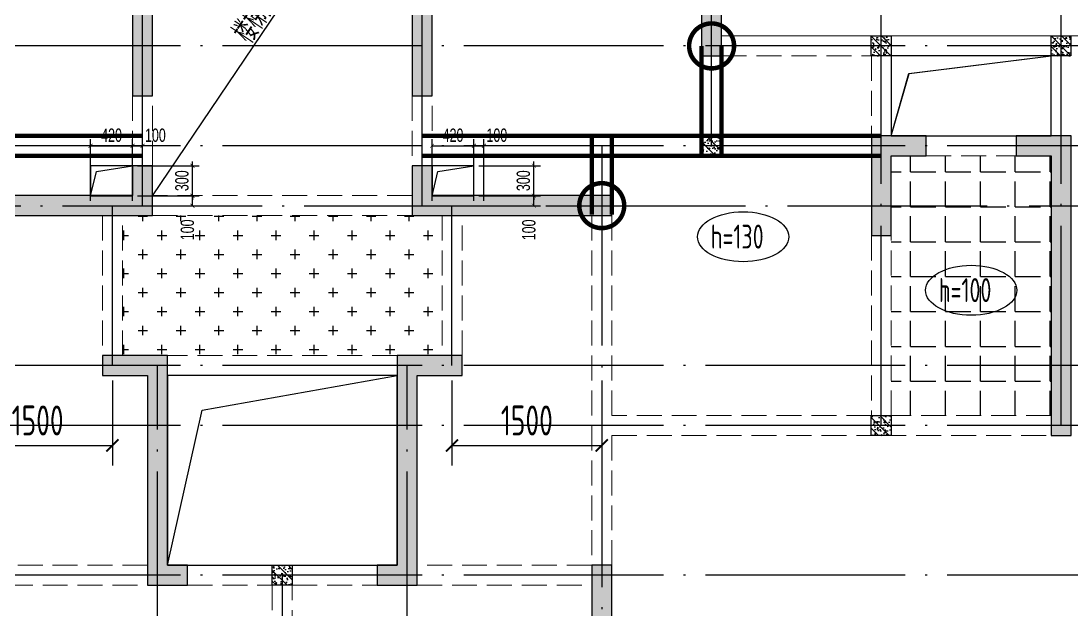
# Model space of a CAD drawing. Extents: x -461650 to 361314, y 245336 to 769729.
# Drawn here: x 22360 to 32877, y 643148 to 649044 of the extents above; entities that cross this region are included whole.
import ezdxf

# ---------------------------------------------------------------- set-up
doc = ezdxf.new("R2010")
doc.units = 0
doc.header["$LTSCALE"] = 1000
doc.linetypes.add('DASH', pattern=[0.35, 0.25, -0.1])
doc.linetypes.add('DOTE', pattern=[2.42, 2, -0.2, 0.02, -0.2])
doc.layers.get('0').update_dxf_attribs({"linetype": 'CONTINUOUS'})
doc.layers.get('DEFPOINTS').update_dxf_attribs({"linetype": 'CONTINUOUS'})
doc.layers.add('+公共字体', color=7, linetype='CONTINUOUS', lineweight=20)
for name, color, linetype in [('A-DOTE', 10, 'DOTE'), ('ROOF', 183, 'CONTINUOUS'), ('S-B板填充', 251, 'CONTINUOUS'), ('S-B板标注', 3, 'CONTINUOUS'), ('S-B板配筋号', 7, 'CONTINUOUS'), ('S-C承台编号', 6, 'CONTINUOUS'), ('S-D洞口', 4, 'CONTINUOUS'), ('S-D洞口标注', 3, 'CONTINUOUS'), ('S-L主梁线', 4, 'DASH'), ('S-Q墙填充', 252, 'CONTINUOUS'), ('S-Q墙实线', 6, 'CONTINUOUS'), ('S-Q墙标注', 3, 'CONTINUOUS'), ('S-板正筋', 2, 'CONTINUOUS'), ('S-构造柱', 212, 'CONTINUOUS'), ('水平筋标注', 7, 'CONTINUOUS')]:
    doc.layers.add(name, color=color, linetype=linetype)
doc.layers.add('配箍校核', color=34, linetype='CONTINUOUS', plot=False)
doc.styles.add('TSSD_REIN', font='tssdeng.shx', dxfattribs={"width": 0.7, "height": 300, "bigfont": 'tssdchn.shx'})
doc.styles.add('结构文字', font='zstxt.shx', dxfattribs={"width": 0.7, "bigfont": 'zshz.shx'})
doc.dimstyles.new('STRUCK', dxfattribs={"dimtxt": 400, "dimasz": 121, "dimexe": 200, "dimexo": 150, "dimgap": 115, "dimtad": 1, "dimdec": 0, "dimdsep": 46, "dimtxsty": '结构文字', "dimblk": 'ARCHTICK', "dimcen": 400, "dimclrd": 3, "dimclre": 3, "dimclrt": 7, "dimadec": 0, "dimazin": 0, "dimtfac": 1, "dimtdec": 0, "dimtix": 1, "dimtmove": 2, "dimatfit": 3, "dimldrblk": '_DIMX', "dimfxl": 0, "dimtolj": 1, "dimtzin": 0, "dimarcsym": 0})
doc.dimstyles.new('STRUCK30', dxfattribs={"dimscale": 0.33333, "dimtxt": 400, "dimasz": 121, "dimexe": 200, "dimexo": 150, "dimgap": 115, "dimtad": 1, "dimdec": 0, "dimdsep": 46, "dimtxsty": '结构文字', "dimblk": 'ARCHTICK', "dimcen": 400, "dimclrd": 3, "dimclre": 3, "dimclrt": 7, "dimadec": 0, "dimazin": 0, "dimtfac": 1, "dimtdec": 0, "dimtix": 1, "dimtmove": 2, "dimatfit": 3, "dimldrblk": '_DIMX', "dimfxl": 0, "dimtolj": 1, "dimtzin": 0, "dimarcsym": 0})

# ---------------------------------------------------------------- blocks, each defined once
blk = doc.blocks.new('20210726.16350016')
at = {"layer": 'A-DOTE'}
for p, q in [((40700, 13100.3), (40700, 21100)), ((43500, 13100.3), (43500, 21100)), ((46400, 13700), (46400, 21100)), ((48100, 10900), (48100, 21100)), ((49900, 10900), (49900, 21100)), ((55600, 14700), (3600, 14700)), ((55600, 13700), (3600, 13700)), ((45299.8, 13700), (45300, 3600)), ((3600, 13100.3), (55600, 13100.3)), ((40400, 11500), (40400, 13100)), ((43800, 11500), (43800, 13100)), ((55600, 11500), (3600, 11500)), ((40850, 3600), (40850, 11500)), ((43350, 3600), (43350, 11500)), ((55600, 10900), (3600, 10900)), ((55600, 9400), (3600, 9400)), ((42100, 9400), (42100, 3600))]:
    blk.add_line(p, q, dxfattribs=at)
blk = doc.blocks.new('_ArchTick')
at = {"color": 0, "linetype": 'ByBlock', "const_width": 0.15}
blk.add_lwpolyline([(-0.5, -0.5), (0.5, 0.5)], dxfattribs=at)
blk = doc.blocks.new('*D2976')
at = {"layer": 'DEFPOINTS', "color": 0}
for p in [(26897, 647595), (27497, 647595), (26897, 647295)]:
    blk.add_point(p, dxfattribs=at)
at = {"layer": 'S-D洞口标注', "color": 3, "lineweight": -2}
for p, q in [((27497, 647595), (27497, 647636)), ((26947, 647595), (27563, 647595)), ((27497, 647295), (27497, 647595)), ((26947, 647295), (27563, 647295)), ((27497, 647295), (27497, 647255))]:
    blk.add_line(p, q, dxfattribs=at)
at = {"layer": 'S-D洞口标注', "color": 3, "lineweight": -2, "xscale": 40.33293, "yscale": 40.33293, "zscale": 40.33293}
for p, rotation in [((27497, 647595), 270), ((27497, 647295), 90)]:
    blk.add_blockref('_ArchTick', p, dxfattribs=dict(at, rotation=rotation))
at = {"layer": 'S-D洞口标注', "color": 7, "insert": (27392, 647445), "char_height": 133.3, "attachment_point": 5, "rotation": 90, "style": '结构文字'}
blk.add_mtext('\\A1;300', dxfattribs=at)
blk = doc.blocks.new('_DIMX')
blk.add_line((-150, 0), (150, 0))
at = {"const_width": 50}
blk.add_lwpolyline([(-70, -70), (70, 70)], dxfattribs=at)
blk = doc.blocks.new('*D2977')
at = {"layer": 'DEFPOINTS', "color": 0}
for p in [(26897, 647795), (26897, 647195), (26477, 647195)]:
    blk.add_point(p, dxfattribs=at)
at = {"layer": 'S-D洞口标注', "color": 3, "lineweight": -2}
for p, q in [((26477, 647245), (26477, 647861)), ((26897, 647245), (26897, 647861)), ((26477, 647795), (26897, 647795))]:
    blk.add_line(p, q, dxfattribs=at)
at = {"layer": 'S-D洞口标注', "color": 3, "lineweight": -2, "xscale": 40.33293, "yscale": 40.33293, "zscale": 40.33293, "rotation": 180}
blk.add_blockref('_ArchTick', (26477, 647795), dxfattribs=at)
at = {"layer": 'S-D洞口标注', "color": 3, "lineweight": -2, "xscale": 40.33293, "yscale": 40.33293, "zscale": 40.33293}
blk.add_blockref('_ArchTick', (26897, 647795), dxfattribs=at)
at = {"layer": 'S-D洞口标注', "color": 7, "insert": (26687, 647900), "char_height": 133.3, "attachment_point": 5, "style": '结构文字'}
blk.add_mtext('\\A1;420', dxfattribs=at)
blk = doc.blocks.new('*D2978')
at = {"layer": 'DEFPOINTS', "color": 0}
for p in [(26997, 647795), (26897, 647195), (26997, 647195)]:
    blk.add_point(p, dxfattribs=at)
at = {"layer": 'S-D洞口标注', "color": 3, "lineweight": -2}
for p, q in [((26897, 647245), (26897, 647861)), ((26997, 647245), (26997, 647861)), ((26897, 647795), (26997, 647795))]:
    blk.add_line(p, q, dxfattribs=at)
at = {"layer": 'S-D洞口标注', "color": 3, "lineweight": -2, "xscale": 40.33293, "yscale": 40.33293, "zscale": 40.33293, "rotation": 180}
blk.add_blockref('_ArchTick', (26897, 647795), dxfattribs=at)
at = {"layer": 'S-D洞口标注', "color": 3, "lineweight": -2, "xscale": 40.33293, "yscale": 40.33293, "zscale": 40.33293}
blk.add_blockref('_ArchTick', (26997, 647795), dxfattribs=at)
at = {"layer": 'S-D洞口标注', "color": 7, "insert": (27126, 647900), "char_height": 133.3, "attachment_point": 5, "style": '结构文字'}
blk.add_mtext('\\A1;100', dxfattribs=at)
blk = doc.blocks.new('*D2979')
at = {"layer": 'DEFPOINTS', "color": 0}
for p in [(26897, 647295), (26897, 647195), (27497, 647295)]:
    blk.add_point(p, dxfattribs=at)
at = {"layer": 'S-D洞口标注', "color": 3, "lineweight": -2}
for p, q in [((26947, 647295), (27563, 647295)), ((26947, 647195), (27563, 647195)), ((27497, 647195), (27497, 647295))]:
    blk.add_line(p, q, dxfattribs=at)
at = {"layer": 'S-D洞口标注', "color": 3, "lineweight": -2, "xscale": 40.33293, "yscale": 40.33293, "zscale": 40.33293}
for p, rotation in [((27497, 647295), 90), ((27497, 647195), 270)]:
    blk.add_blockref('_ArchTick', p, dxfattribs=dict(at, rotation=rotation))
at = {"layer": 'S-D洞口标注', "color": 7, "insert": (27447, 646953), "char_height": 133.3, "attachment_point": 5, "rotation": 90, "style": '结构文字'}
blk.add_mtext('\\A1;100', dxfattribs=at)
blk = doc.blocks.new('*D2980')
at = {"layer": 'DEFPOINTS', "color": 0}
for p in [(23477, 647595), (24077, 647595), (23477, 647295)]:
    blk.add_point(p, dxfattribs=at)
at = {"layer": 'S-D洞口标注', "color": 3, "lineweight": -2}
for p, q in [((24077, 647595), (24077, 647636)), ((23527, 647595), (24143, 647595)), ((24077, 647295), (24077, 647595)), ((23527, 647295), (24143, 647295)), ((24077, 647295), (24077, 647255))]:
    blk.add_line(p, q, dxfattribs=at)
at = {"layer": 'S-D洞口标注', "color": 3, "lineweight": -2, "xscale": 40.33293, "yscale": 40.33293, "zscale": 40.33293}
for p, rotation in [((24077, 647595), 270), ((24077, 647295), 90)]:
    blk.add_blockref('_ArchTick', p, dxfattribs=dict(at, rotation=rotation))
at = {"layer": 'S-D洞口标注', "color": 7, "insert": (23972, 647445), "char_height": 133.3, "attachment_point": 5, "rotation": 90, "style": '结构文字'}
blk.add_mtext('\\A1;300', dxfattribs=at)
blk = doc.blocks.new('*D2981')
at = {"layer": 'DEFPOINTS', "color": 0}
for p in [(23477, 647795), (23477, 647195), (23057, 647195)]:
    blk.add_point(p, dxfattribs=at)
at = {"layer": 'S-D洞口标注', "color": 3, "lineweight": -2}
for p, q in [((23057, 647245), (23057, 647861)), ((23477, 647245), (23477, 647861)), ((23057, 647795), (23477, 647795))]:
    blk.add_line(p, q, dxfattribs=at)
at = {"layer": 'S-D洞口标注', "color": 3, "lineweight": -2, "xscale": 40.33293, "yscale": 40.33293, "zscale": 40.33293, "rotation": 180}
blk.add_blockref('_ArchTick', (23057, 647795), dxfattribs=at)
at = {"layer": 'S-D洞口标注', "color": 3, "lineweight": -2, "xscale": 40.33293, "yscale": 40.33293, "zscale": 40.33293}
blk.add_blockref('_ArchTick', (23477, 647795), dxfattribs=at)
at = {"layer": 'S-D洞口标注', "color": 7, "insert": (23267, 647900), "char_height": 133.3, "attachment_point": 5, "style": '结构文字'}
blk.add_mtext('\\A1;420', dxfattribs=at)
blk = doc.blocks.new('*D2982')
at = {"layer": 'DEFPOINTS', "color": 0}
for p in [(23577, 647795), (23477, 647195), (23577, 647195)]:
    blk.add_point(p, dxfattribs=at)
at = {"layer": 'S-D洞口标注', "color": 3, "lineweight": -2}
for p, q in [((23477, 647245), (23477, 647861)), ((23577, 647245), (23577, 647861)), ((23477, 647795), (23577, 647795))]:
    blk.add_line(p, q, dxfattribs=at)
at = {"layer": 'S-D洞口标注', "color": 3, "lineweight": -2, "xscale": 40.33293, "yscale": 40.33293, "zscale": 40.33293, "rotation": 180}
blk.add_blockref('_ArchTick', (23477, 647795), dxfattribs=at)
at = {"layer": 'S-D洞口标注', "color": 3, "lineweight": -2, "xscale": 40.33293, "yscale": 40.33293, "zscale": 40.33293}
blk.add_blockref('_ArchTick', (23577, 647795), dxfattribs=at)
at = {"layer": 'S-D洞口标注', "color": 7, "insert": (23706, 647900), "char_height": 133.3, "attachment_point": 5, "style": '结构文字'}
blk.add_mtext('\\A1;100', dxfattribs=at)
blk = doc.blocks.new('*D2983')
at = {"layer": 'DEFPOINTS', "color": 0}
for p in [(23477, 647295), (23477, 647195), (24077, 647295)]:
    blk.add_point(p, dxfattribs=at)
at = {"layer": 'S-D洞口标注', "color": 3, "lineweight": -2}
for p, q in [((23527, 647295), (24143, 647295)), ((23527, 647195), (24143, 647195)), ((24077, 647195), (24077, 647295))]:
    blk.add_line(p, q, dxfattribs=at)
at = {"layer": 'S-D洞口标注', "color": 3, "lineweight": -2, "xscale": 40.33293, "yscale": 40.33293, "zscale": 40.33293}
for p, rotation in [((24077, 647295), 90), ((24077, 647195), 270)]:
    blk.add_blockref('_ArchTick', p, dxfattribs=dict(at, rotation=rotation))
at = {"layer": 'S-D洞口标注', "color": 7, "insert": (24027, 646953), "char_height": 133.3, "attachment_point": 5, "rotation": 90, "style": '结构文字'}
blk.add_mtext('\\A1;100', dxfattribs=at)
blk = doc.blocks.new('20210803.22403995')
at = {"layer": '+公共字体', "color": 2, "const_width": 45}
for points in [[(-822438, -168387, 1), (-822438, -167937, 1), (-822438, -168387, -1)], [(-823538, -169986, 1), (-823538, -169536, 1), (-823538, -169986, -1)]]:
    blk.add_lwpolyline(points, format="xyb", dxfattribs=at)
blk = doc.blocks.new('20210807.15313138')
at = {"layer": 'S-Q墙填充'}
h = blk.add_hatch(color=252, dxfattribs=at)
h.dxf.hatch_style = 1
h.paths.add_polyline_path([(97216, 67840), (97216, 68190), (97016, 68190), (97016, 67940), (96216, 67940), (96216, 67740), (97016, 67740), (97016, 66540), (97216, 66540)])
h = blk.add_hatch(color=252, dxfattribs=at)
h.dxf.hatch_style = 1
h.paths.add_polyline_path([(99816, 67840), (99816, 66540), (100016, 66540), (100016, 67740), (100815, 67740), (100815, 67940), (100016, 67940), (100016, 68190), (99816, 68190)])
h = blk.add_hatch(color=252, dxfattribs=at)
h.dxf.hatch_style = 1
h.paths.add_polyline_path([(102916, 67940), (102316, 67940), (102316, 67740), (102716, 67740), (102716, 66940), (102916, 66940)])
h = blk.add_hatch(color=252, dxfattribs=at)
h.dxf.hatch_style = 1
h.paths.add_polyline_path([(104416, 66140), (104416, 65140), (104616, 65140), (104616, 65940), (104966, 65940), (104966, 66140)])
h = blk.add_hatch(color=252, dxfattribs=at)
h.dxf.hatch_style = 1
h.paths.add_polyline_path([(106416, 66140), (105866, 66140), (105866, 65940), (106216, 65940), (106216, 63140), (106416, 63140)])
h = blk.add_hatch(color=252, dxfattribs=at)
h.dxf.hatch_style = 1
h.paths.add_polyline_path([(95216, 65340), (96816, 65340), (97216, 65340), (97216, 65840), (97016, 65840), (97016, 65540), (96816, 65540), (95216, 65540)])
h = blk.add_hatch(color=252, dxfattribs=at)
h.dxf.hatch_style = 1
h.paths.add_polyline_path([(100016, 65540), (100016, 65840), (99816, 65840), (99816, 65340), (100216, 65340), (101816, 65340), (101816, 65540), (100216, 65540)])
h = blk.add_hatch(color=252, dxfattribs=at)
h.dxf.hatch_style = 1
h.paths.add_polyline_path([(97166, 61640), (97566, 61640), (97566, 61840), (97366, 61840), (97366, 63240), (97366, 63940), (96716, 63940), (96716, 63740), (97166, 63740), (97166, 63240)])
h = blk.add_hatch(color=252, dxfattribs=at)
h.dxf.hatch_style = 1
h.paths.add_polyline_path([(99666, 61840), (99466, 61840), (99466, 61640), (99866, 61640), (99866, 63240), (99866, 63740), (100316, 63740), (100316, 63940), (99666, 63940), (99666, 63240)])
h = blk.add_hatch(color=252, dxfattribs=at)
h.dxf.hatch_style = 1
h.paths.add_polyline_path([(101816, 60640), (101816, 61840), (101616, 61840), (101616, 60640)])
at = {"layer": 'S-D洞口', "color": 5}
for points in [[(104616, 66140), (106216, 66140), (106216, 66940), (104616, 66940), (104616, 66140), (104793, 66762), (106216, 66940)], [(97366, 61840), (99666, 61840), (99666, 63740), (97366, 63740), (97366, 61840), (97712, 63393), (99666, 63740)]]:
    blk.add_lwpolyline(points, dxfattribs=at)
at = {"layer": 'S-L主梁线', "linetype": 'ByBlock', "lineweight": 18}
for p, q in [((104516, 67140), (102916, 67140)), ((106316, 67140), (104516, 67140)), ((109316, 67140), (106316, 67140)), ((104616, 66940), (106216, 66940)), ((104616, 66140), (104616, 66940)), ((106216, 66940), (106216, 66140)), ((105866, 66140), (104966, 66140)), ((97366, 63740), (99666, 63740)), ((98516, 61840), (97566, 61840)), ((99466, 61840), (98516, 61840))]:
    blk.add_line(p, q, dxfattribs=at)
at = {"layer": 'S-L主梁线', "linetype": 'DASH', "lineweight": 18}
for p, q in [((102916, 66940), (104416, 66940)), ((104416, 66940), (104416, 66140)), ((97016, 66540), (97016, 65840)), ((97216, 65840), (97216, 66540)), ((99816, 66540), (99816, 65840)), ((100016, 65840), (100016, 66540)), ((104966, 65940), (105866, 65940)), ((99816, 65540), (97216, 65540)), ((96716, 65340), (96716, 63940)), ((96916, 63940), (96916, 65340)), ((97216, 65340), (99816, 65340)), ((100116, 65340), (100116, 63940)), ((100316, 63940), (100316, 65340)), ((101616, 65340), (101616, 63240)), ((101816, 63340), (101816, 65340)), ((104416, 65140), (104416, 63340)), ((104616, 63340), (104616, 65140)), ((99666, 63940), (97366, 63940)), ((104416, 63340), (101816, 63340)), ((106216, 63340), (104616, 63340)), ((101616, 63240), (101616, 61840)), ((101816, 63140), (104516, 63140)), ((101816, 61840), (101816, 63140)), ((104516, 63140), (106216, 63140)), ((97166, 61840), (95416, 61840)), ((101616, 61840), (99866, 61840)), ((95416, 61640), (97166, 61640)), ((97566, 61640), (98416, 61640)), ((98416, 61640), (98416, 57640)), ((98616, 57640), (98616, 61640)), ((98616, 61640), (99466, 61640)), ((99866, 61640), (101616, 61640))]:
    blk.add_line(p, q, dxfattribs=at)
at = {"layer": 'S-Q墙实线'}
blk.add_lwpolyline([(97216, 67840), (97216, 68190), (97016, 68190), (97016, 67940), (96216, 67940), (96216, 67740), (97016, 67740), (97016, 66540), (97216, 66540), (97216, 67840)], dxfattribs=at)
for points in [[(99816, 67840), (99816, 66540), (100016, 66540), (100016, 67740), (100815, 67740), (100815, 67940), (100016, 67940), (100016, 68190), (99816, 68190)], [(102916, 67940), (102316, 67940), (102316, 67740), (102716, 67740), (102716, 66940), (102916, 66940)], [(104416, 66140), (104416, 65140), (104616, 65140), (104616, 65940), (104966, 65940), (104966, 66140)], [(106416, 66140), (105866, 66140), (105866, 65940), (106216, 65940), (106216, 63140), (106416, 63140)], [(95216, 65340), (96816, 65340), (97216, 65340), (97216, 65840), (97016, 65840), (97016, 65540), (96816, 65540), (95216, 65540)], [(100016, 65540), (100016, 65840), (99816, 65840), (99816, 65340), (100216, 65340), (101816, 65340), (101816, 65540), (100216, 65540)], [(97166, 61640), (97566, 61640), (97566, 61840), (97366, 61840), (97366, 63240), (97366, 63940), (96716, 63940), (96716, 63740), (97166, 63740), (97166, 63240)], [(99666, 61840), (99466, 61840), (99466, 61640), (99866, 61640), (99866, 63240), (99866, 63740), (100316, 63740), (100316, 63940), (99666, 63940), (99666, 63240)], [(101816, 60640), (101816, 61840), (101616, 61840), (101616, 60640)]]:
    blk.add_lwpolyline(points, close=True, dxfattribs=at)
blk = doc.blocks.new('20210730.02141516')
at = {"layer": 'S-构造柱'}
h = blk.add_hatch(dxfattribs=at)
h.set_pattern_fill('ARMORED', color=256, scale=15, angle=-90, style=0)
h.set_pattern_definition([(320, (-154189.41, 3278673.45), (-9.4128202, -107.5890274), [11.25, -123.75]), (265, (-154189.41, 3278673.45), (112.82882, 20.8127), [9, -99]), (10.4514, (-154190.19, 3278664.49), (103.4159313, -86.7764073), [9.5610285, -105.1713168]), (316.1842, (-154159.41, 3278673.45), (-24.827852, -160.0861573), [16.875, -185.625]), (6.6356, (-154161.48, 3278660.11), (146.117681, -140.199406), [14.341543, -157.75695]), (261.1842, (-154159.41, 3278673.45), (146.11779, -140.199292), [13.5, -148.5]), (291, (-154166.91, 3278658.45), (-60.3928336, -89.5360578), [11.25, -123.75]), (236, (-154166.91, 3278658.45), (108.7725068, -36.4972998), [9, -99]), (341.4514, (-154171.94, 3278650.99), (48.3795745, -126.0333943), [9.5610285, -105.1713168]), (307.5, (-154189.41, 3278673.454), (49.93407807, -1.8239783), [0, -97.8, 0, -100.5, 0, -99.375]), (277.5, (-154189.41, 3278673.454), (59.1617568, -39.4604306), [0, -57.3, 0, -95.55, 0, -37.875]), (237.5, (-154189.41, 3278706.904), (-3.38323076, -80.07336543), [0, -37.5, 0, -117, 0, -155.25]), (227.5, (-154189.41, 3278721.904), (15.0157473, -87.4779254), [0, -48.75, 0, -77.7, 0, -110.25]), (315, (-154189.41, 3278673.454), (53.0330086, 53.0330086), [])])
h.paths.add_polyline_path([(200, 200), (200, 0), (0, 0), (0, 200)])
blk.add_lwpolyline([(200, 200), (200, 0), (0, 0), (0, 200)], close=True, dxfattribs=at)
blk = doc.blocks.new('20210809.18285270')
at = {"layer": 'ROOF', "rotation": 359.9999999538236}
for p in [(43500, 10100), (45300, 10100), (41800, 9100), (43500, 6300), (37500, 4800)]:
    blk.add_blockref('20210730.02141516', p, dxfattribs=at)
blk = doc.blocks.new('*D429')
at = {"layer": 'DEFPOINTS', "color": 0}
for p in [(-180458, -4859), (-178959, -4859), (-178959, -5659)]:
    blk.add_point(p, dxfattribs=at)
at = {"layer": 'S-Q墙标注', "color": 3, "lineweight": -2}
for p, q in [((-180458, -5009), (-180458, -5859)), ((-178959, -5009), (-178959, -5859)), ((-180458, -5659), (-178959, -5659))]:
    blk.add_line(p, q, dxfattribs=at)
at = {"layer": 'S-Q墙标注', "color": 3, "lineweight": -2, "xscale": 121, "yscale": 121, "zscale": 121, "rotation": 180}
blk.add_blockref('_ArchTick', (-180458, -5659), dxfattribs=at)
at = {"layer": 'S-Q墙标注', "color": 3, "lineweight": -2, "xscale": 121, "yscale": 121, "zscale": 121}
blk.add_blockref('_ArchTick', (-178959, -5659), dxfattribs=at)
at = {"layer": 'S-Q墙标注', "color": 7, "insert": (-179709, -5409), "char_height": 300, "attachment_point": 5, "style": 'TSSD_REIN'}
blk.add_mtext('\\A1;1500', dxfattribs=at)
blk = doc.blocks.new('*D430')
at = {"layer": 'DEFPOINTS', "color": 0}
for p in [(-175559, -4859), (-174059, -4859), (-174059, -5659)]:
    blk.add_point(p, dxfattribs=at)
at = {"layer": 'S-Q墙标注', "color": 3, "lineweight": -2}
for p, q in [((-175559, -5009), (-175559, -5859)), ((-174059, -5009), (-174059, -5859)), ((-175559, -5659), (-174059, -5659))]:
    blk.add_line(p, q, dxfattribs=at)
at = {"layer": 'S-Q墙标注', "color": 3, "lineweight": -2, "xscale": 121, "yscale": 121, "zscale": 121, "rotation": 180}
blk.add_blockref('_ArchTick', (-175559, -5659), dxfattribs=at)
at = {"layer": 'S-Q墙标注', "color": 3, "lineweight": -2, "xscale": 121, "yscale": 121, "zscale": 121}
blk.add_blockref('_ArchTick', (-174059, -5659), dxfattribs=at)
at = {"layer": 'S-Q墙标注', "color": 7, "insert": (-174809, -5409), "char_height": 300, "attachment_point": 5, "style": 'TSSD_REIN'}
blk.add_mtext('\\A1;1500', dxfattribs=at)
blk = doc.blocks.new('20210810.19092027')
at = {"layer": 'S-Q墙标注'}
for base, p1, p2, picture, middle in [((121017.8, 61274), (119518, 62074), (121017.8, 62074), '*D429', (120267.9, 61524)), ((125917.7, 61274), (124417.8, 62074), (125917.7, 62074), '*D430', (125167.7, 61524))]:
    dim = blk.add_linear_dim(base=base, p1=p1, p2=p2, dimstyle='STRUCK', override={"dimtxt": 300, "dimgap": 100, "dimtxsty": 'TSSD_REIN'}, dxfattribs=at)
    dim.commit()
    dim.dimension.update_dxf_attribs({"geometry": picture, "text_midpoint": middle, "insert": (299976.5, 66933)})

msp = doc.modelspace()

# ---------------------------------------------------------------- hatches: boundary and pattern name
at = {"layer": 'S-B板填充'}
h = msp.add_hatch(dxfattribs=at)
h.set_pattern_fill('ANGLE', color=252, scale=50, style=0)
h.set_pattern_definition([(0, (128710.67, 499451.18), (0, 349.25), [254, -95.25]), (90, (128710.67, 499451.18), (-349.25, 2e-14), [254, -95.25])])
h.paths.add_polyline_path([(31076.72, 647695.05), (32676.74, 647695.05), (32676.74, 645095.05), (31076.72, 645095.05)])
h = msp.add_hatch(dxfattribs=at)
h.set_pattern_fill('CROSS', color=252, scale=30, style=0)
h.set_pattern_definition([(0, (110210.67, 499451.18), (190.5, 190.5), [95.25, -285.75]), (90, (110258.3, 499403.55), (-190.5, 190.5), [95.25, -285.75])])
h.paths.add_polyline_path([(23376.67, 647095.32), (26576.61, 647095.32), (26576.61, 645695.05), (23376.67, 645695.05)])

# ---------------------------------------------------------------- linework, layer by layer
at = {"layer": 'S-B板标注'}
for centre in [(29593.27, 646883.99), (31877.16, 646348.13)]:
    msp.add_ellipse(centre, major_axis=(-457.33, 0), ratio=0.54724159, dxfattribs=at)
at = {"layer": 'S-B板配筋号', "color": 1}
msp.add_lwpolyline([(23677.18, 647293.56), (26276.69, 651143.29)], dxfattribs=at)
at = {"layer": 'S-D洞口', "color": 5}
for points in [[(31076.72, 647895.05), (32676.75, 647895.05), (32676.75, 648695.05), (31076.72, 648695.05), (31076.72, 647895.05), (31254.5, 648517.27), (32676.75, 648695.05)], [(23056.73, 647295.32), (23476.73, 647295.32), (23476.73, 647595.32), (23056.73, 647595.32), (23056.73, 647295.32), (23115.06, 647536.99), (23476.73, 647595.32)], [(26476.73, 647295.32), (26896.73, 647295.32), (26896.73, 647595.32), (26476.73, 647595.32), (26476.73, 647295.32), (26535.07, 647536.98), (26896.73, 647595.32)], [(23826.73, 643595.05), (26126.73, 643595.05), (26126.73, 645495.05), (23826.73, 645495.05), (23826.73, 643595.05), (24173.56, 645148.22), (26126.73, 645495.05)]]:
    msp.add_lwpolyline(points, dxfattribs=at)
at = {"layer": 'S-板正筋', "color": 5, "linetype": 'DASH', "const_width": 42.86}
for points in [[(29176.72, 648795.05), (29176.72, 647695.05)], [(29376.72, 648795.05), (29376.72, 647695.05)], [(23576.73, 647895.05), (18976.72, 647895.05)], [(26376.71, 647895.05), (30976.72, 647895.05)], [(28076.71, 647104.6), (28076.71, 647895.05)], [(28276.72, 647104.6), (28276.72, 647895.05)], [(23576.73, 647695.05), (18976.72, 647695.05)], [(26376.71, 647695.05), (30976.72, 647695.05)]]:
    msp.add_lwpolyline(points, dxfattribs=at)

# ---------------------------------------------------------------- block references
at = {"layer": 'A-DOTE'}
msp.add_blockref('20210726.16350016', (-17123.27, 634095), dxfattribs=at)
at = {"layer": 'S-C承台编号'}
msp.add_blockref('20210803.22403995', (851714.87, 816956.58), dxfattribs=at)
at = {"layer": 'S-Q墙填充'}
msp.add_blockref('20210807.15313138', (-73538.91, 581755.5), dxfattribs=at)
at = {"layer": '水平筋标注'}
msp.add_blockref('20210810.19092027', (-97741.1, 583521.05), dxfattribs=at)
at = {"layer": '配箍校核'}
msp.add_blockref('20210809.18285270', (-12623.29, 638595.21), dxfattribs=at)

# ---------------------------------------------------------------- texts
at = {"layer": 'S-B板标注', "color": 7, "style": 'TSSD_REIN', "width": 0.7}
for s, p in [('h=130', (29268.58, 646765.84)), ('h=100', (31552.47, 646229.98))]:
    msp.add_text(s, height=240, dxfattribs=at).set_placement(p)
at = {"layer": 'S-B板配筋号', "color": 1, "style": 'TSSD_REIN', "width": 0.7}
msp.add_text('楼梯另详', height=250, rotation=55.970982, dxfattribs=at).set_placement((24666.87, 648799.69))

# ---------------------------------------------------------------- dimensions: what is measured, and where the dimension line sits
at = {"layer": 'S-D洞口标注'}
for base, p1, p2, picture, middle in [((23476.73, 647794.72), (23056.73, 647194.72), (23476.73, 647195.32), '*D2981', (23266.73, 647899.72)), ((26896.74, 647794.72), (26476.73, 647194.72), (26896.74, 647195.32), '*D2977', (26686.73, 647899.72))]:
    dim = msp.add_linear_dim(base=base, p1=p1, p2=p2, dimstyle='STRUCK30', dxfattribs=at)
    dim.commit()
    dim.dimension.update_dxf_attribs({"geometry": picture, "text_midpoint": middle})
for base, p1, p2, picture, middle in [((23576.72, 647794.72), (23476.73, 647195.32), (23576.72, 647195.32), '*D2982', (23705.61, 647899.72)), ((26996.72, 647794.72), (26896.74, 647195.32), (26996.72, 647195.32), '*D2978', (27125.61, 647899.72))]:
    dim = msp.add_linear_dim(base=base, p1=p1, p2=p2, dimstyle='STRUCK30', dxfattribs=at)
    dim.commit()
    dim.dimension.update_dxf_attribs({"geometry": picture, "text_midpoint": middle, "dimtype": 160})
for base, p1, p2, picture, middle in [((24076.73, 647595.32), (23476.73, 647295.32), (23476.73, 647595.32), '*D2980', (23971.73, 647445.32)), ((27496.74, 647595.32), (26896.74, 647295.32), (26896.74, 647595.32), '*D2976', (27391.74, 647445.32))]:
    dim = msp.add_linear_dim(base=base, p1=p1, p2=p2, angle=90, dimstyle='STRUCK30', dxfattribs=at)
    dim.commit()
    dim.dimension.update_dxf_attribs({"geometry": picture, "text_midpoint": middle})
for base, p1, p2, picture, middle in [((24076.73, 647295.32), (23476.73, 647195.32), (23476.73, 647295.32), '*D2983', (24026.73, 646953.4)), ((27496.74, 647295.32), (26896.74, 647195.32), (26896.74, 647295.32), '*D2979', (27446.74, 646953.39))]:
    dim = msp.add_linear_dim(base=base, p1=p1, p2=p2, angle=90, dimstyle='STRUCK30', dxfattribs=at)
    dim.commit()
    dim.dimension.update_dxf_attribs({"geometry": picture, "text_midpoint": middle, "dimtype": 160})

doc.saveas('drawing.dxf')
